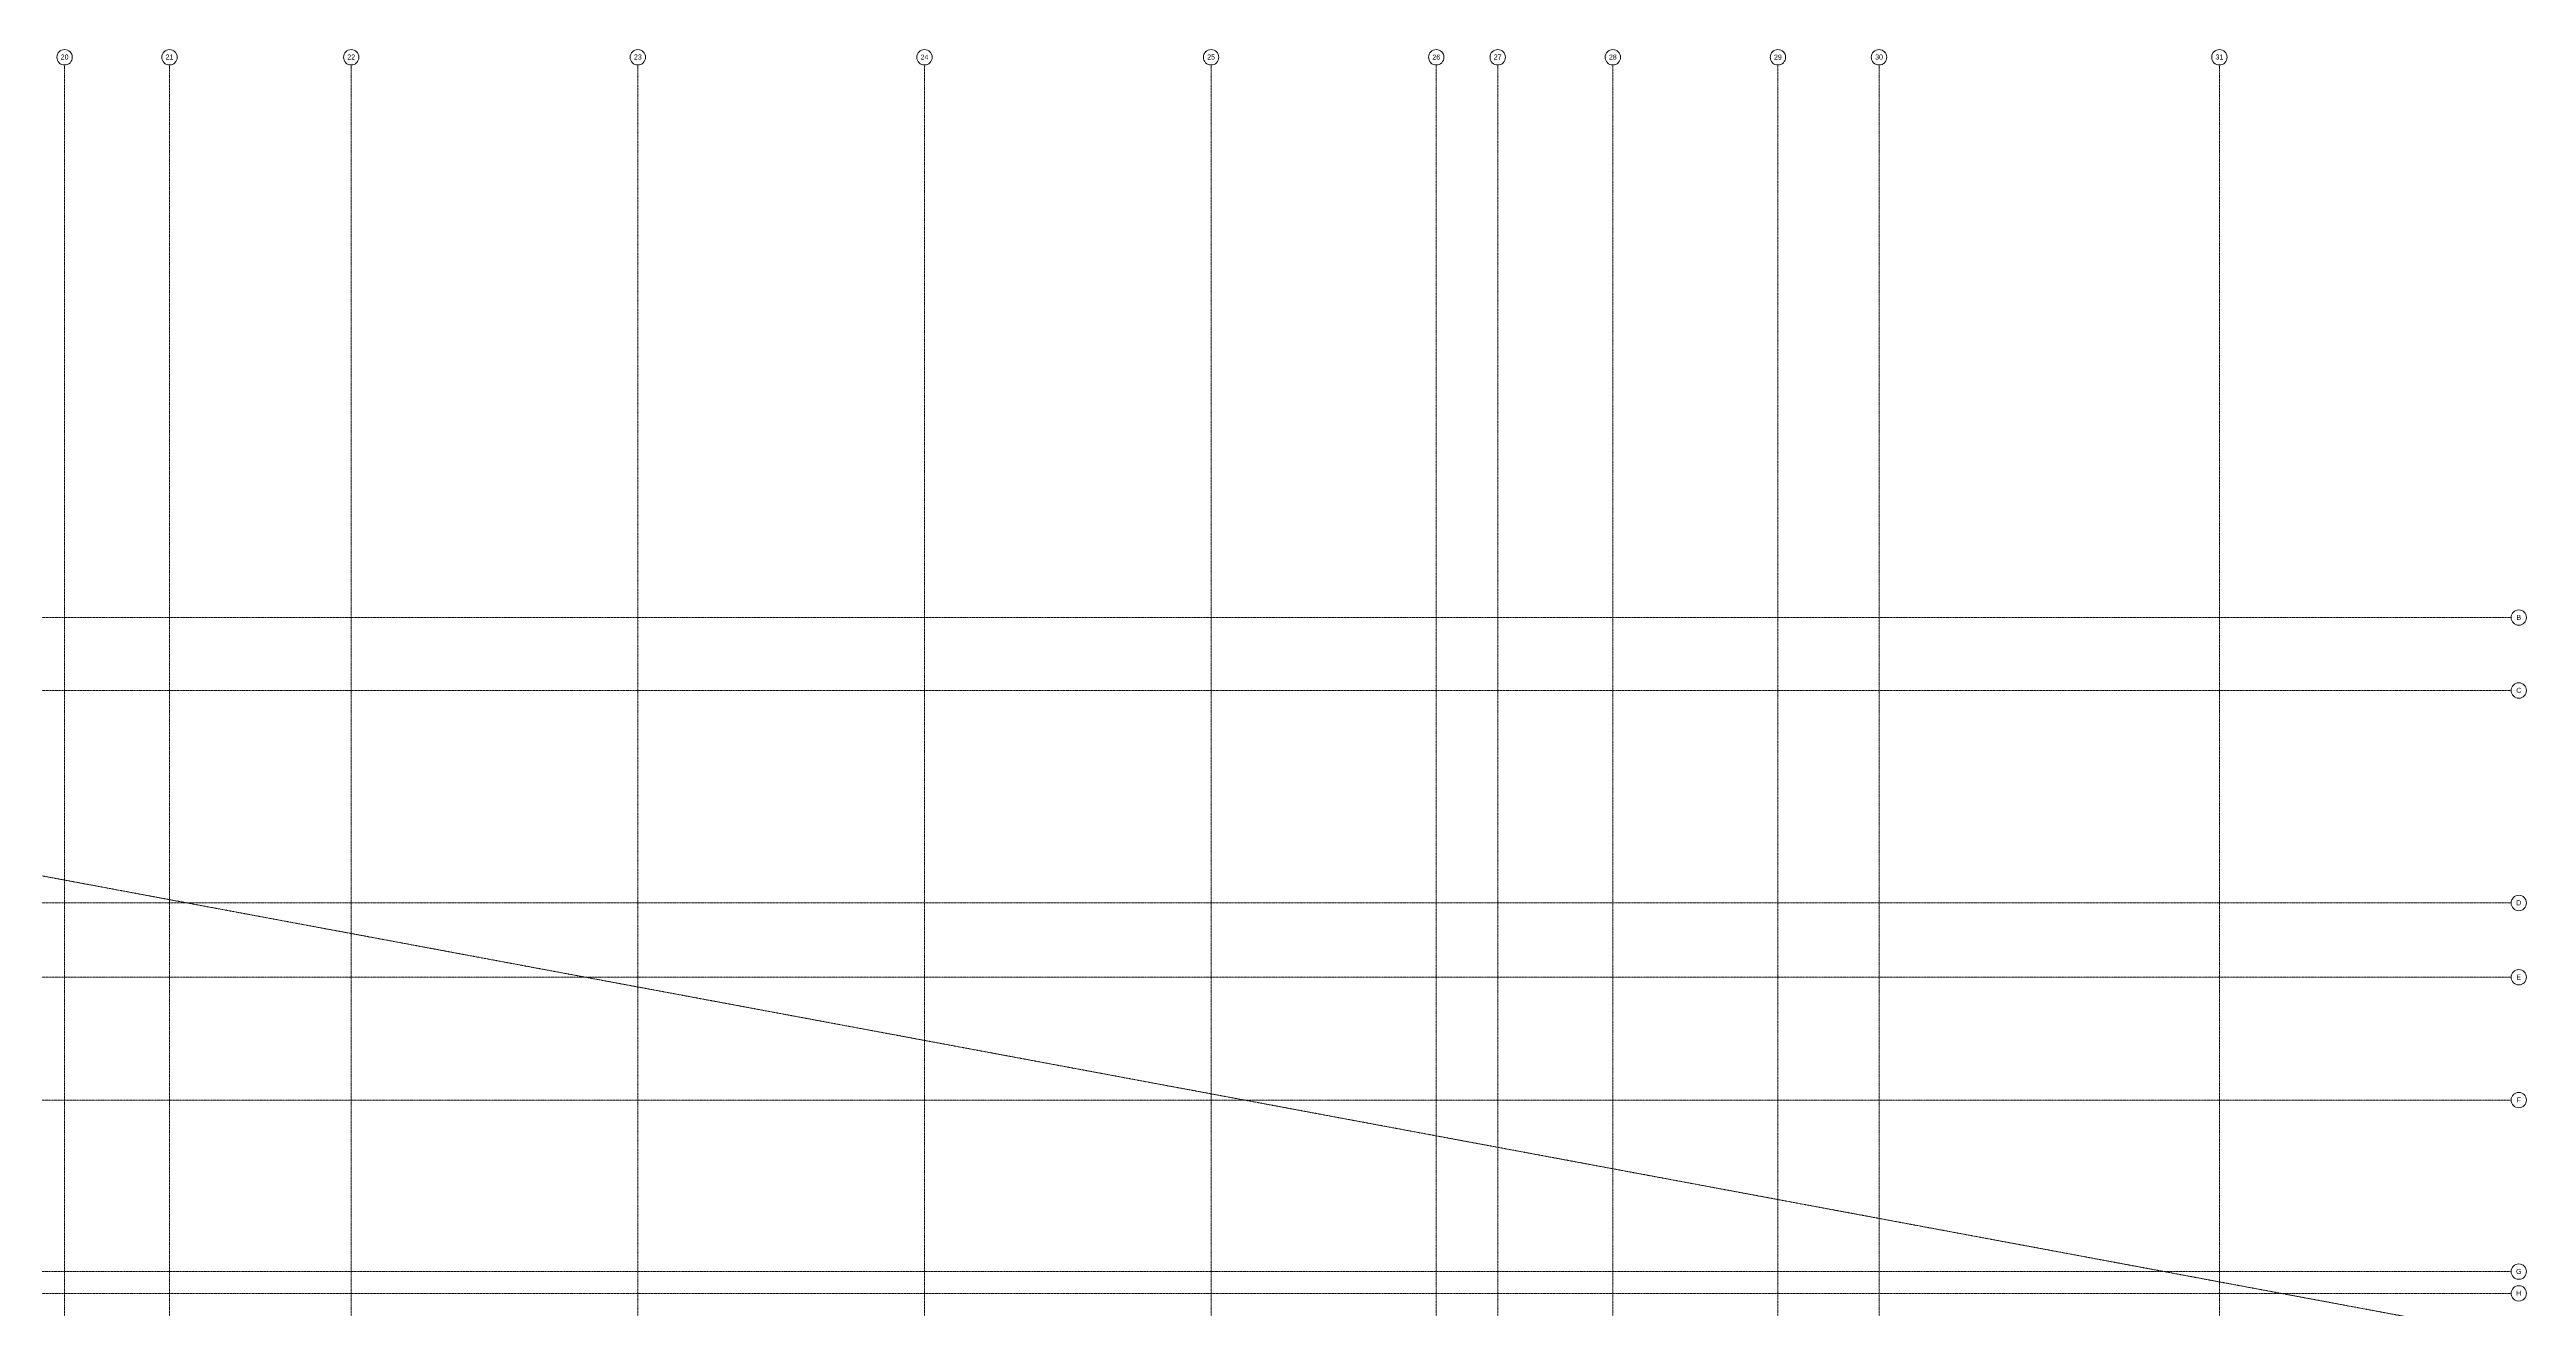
# Model space of a CAD drawing. Header units: inches. Extents: x -3648 to 241, y -496 to 1784.
# Drawn here: x -1696 to 240, y 800 to 1784 of the extents above; entities that cross this region are included whole.
import ezdxf

# ---------------------------------------------------------------- set-up
doc = ezdxf.new("R2010")
doc.units = ezdxf.units.IN
doc.header["$MEASUREMENT"] = 0
doc.linetypes.add('Grid Line', pattern=[0.875, 0.5, -0.125, 0.125, -0.125])
doc.layers.add('S-GRID', color=8, linetype='Continuous', lineweight=9)
doc.layers.add('S-GRID-IDEN', color=8, linetype='Continuous', lineweight=13)
doc.styles.add('Arial', font='arial.ttf', dxfattribs={"height": 3.934132})

# ---------------------------------------------------------------- blocks, each defined once
blk = doc.blocks.new('Grid - 3_16_-139788-THIRD LEVEL')
at = {"layer": 'S-GRID-IDEN'}
blk.add_circle((0, 0), 0.188, dxfattribs=at)

msp = doc.modelspace()

# ---------------------------------------------------------------- linework, layer by layer
at = {"layer": 'S-GRID', "linetype": 'Grid Line'}
msp.add_line((-3580, 1488.3), (228, 778.5), dxfattribs=at)

# ---------------------------------------------------------------- block references
at = {"layer": 'S-GRID-IDEN', "xscale": 31.99999999999999, "yscale": 31.99999999999999, "zscale": 31.99999999999999}
for p, rotation in [((-1684, 1777.7), 180), ((-1602, 1777.7), 180), ((-1460, 1777.7), 180), ((-1236, 1777.7), 180), ((-788, 1777.7), 180), ((-564, 1777.7), 180), ((-266, 1777.7), 180), ((0, 1777.7), 180), ((234, 1340), 269.9999999999996), ((234, 1283), 269.9999999999996), ((234, 1117), 269.9999999999996), ((234, 1059), 269.9999999999996), ((234, 963), 90), ((234, 829), 90)]:
    msp.add_blockref('Grid - 3_16_-139788-THIRD LEVEL', p, dxfattribs=dict(at, rotation=rotation))
for p in [(-1012, 1777.7), (-612, 1777.7), (-474, 1777.7), (-345, 1777.7)]:
    msp.add_blockref('Grid - 3_16_-139788-THIRD LEVEL', p, dxfattribs=at)

# ---------------------------------------------------------------- next in the draw order: texts
at = {"layer": 'S-GRID-IDEN', "lineweight": 9, "char_height": 3.93, "attachment_point": 2, "line_spacing_factor": 0.938532, "style": 'Arial', "bg_fill": 3, "box_fill_scale": 1.25, "bg_fill_color": 0, "bg_fill_transparency": 0}
for s, insert, width in [('20', (-1684, 1779.9), 7.296), ('21', (-1602, 1779.9), 7.296), ('22', (-1460, 1779.9), 7.296), ('23', (-1236, 1779.9), 7.296), ('24', (-1012, 1779.8), 7.296), ('25', (-788, 1779.9), 7.296), ('26', (-612, 1779.8), 7.296), ('27', (-564, 1779.9), 7.296), ('28', (-474, 1779.8), 7.296), ('29', (-345, 1779.8), 7.296), ('30', (-266, 1779.9), 7.296), ('31', (0, 1779.9), 7.296), ('B', (234, 1342.1), 4.368), ('C', (234, 1285.1), 4.704), ('D', (234, 1119.1), 4.704), ('E', (234, 1061.1), 4.368), ('F', (234, 965.1), 3.984), ('G', (234, 831.1), 5.088)]:
    msp.add_mtext(s, dxfattribs=dict(at, insert=insert, width=width))

# ---------------------------------------------------------------- next in the draw order: linework, layer by layer
at = {"layer": 'S-GRID', "linetype": 'Grid Line'}
for p, q in [((-1684, 1771.7), (-1684, -484.3)), ((-1602, 1771.7), (-1602, -484.3)), ((-1460, 1771.7), (-1460, -484.3)), ((-1236, 1771.7), (-1236, -484.3)), ((-1012, -484.3), (-1012, 1771.7)), ((-788, 1771.7), (-788, -484.3)), ((-612, -484.3), (-612, 1771.7)), ((-564, 1771.7), (-564, -484.3)), ((-474, -484.3), (-474, 1771.7)), ((-345, -484.3), (-345, 1771.7)), ((-266, 1771.7), (-266, -484.3)), ((0, 1771.7), (0, -484.3)), ((-3635.7, 1340), (228, 1340)), ((-3635.7, 1283), (228, 1283)), ((-3635.7, 1117), (228, 1117)), ((-3635.7, 1059), (228, 1059)), ((228, 963), (-3635.7, 963)), ((228, 829), (-3635.7, 829))]:
    msp.add_line(p, q, dxfattribs=at)

# ---------------------------------------------------------------- next in the draw order: block references
at = {"layer": 'S-GRID-IDEN', "xscale": 31.99999999999999, "yscale": 31.99999999999999, "zscale": 31.99999999999999, "rotation": 269.9999999999996}
msp.add_blockref('Grid - 3_16_-139788-THIRD LEVEL', (234, 812), dxfattribs=at)

# ---------------------------------------------------------------- next in the draw order: texts
at = {"layer": 'S-GRID-IDEN', "lineweight": 9, "insert": (234, 814.1), "char_height": 3.93, "width": 4.704, "attachment_point": 2, "line_spacing_factor": 0.938532, "style": 'Arial', "bg_fill": 3, "box_fill_scale": 1.25, "bg_fill_color": 0, "bg_fill_transparency": 0}
msp.add_mtext('H', dxfattribs=at)

# ---------------------------------------------------------------- next in the draw order: linework, layer by layer
at = {"layer": 'S-GRID', "linetype": 'Grid Line'}
msp.add_line((-3635.7, 812), (228, 812), dxfattribs=at)

doc.saveas('drawing.dxf')
